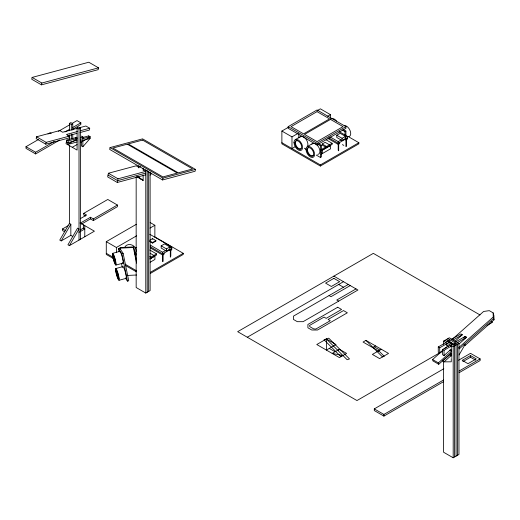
<?xml version="1.0" encoding="UTF-8"?>
<svg xmlns="http://www.w3.org/2000/svg" width="520" height="520" viewBox="0 0 520 520"><rect width="100%" height="100%" fill="white"/><g stroke="black" fill="none" stroke-linecap="round" stroke-linejoin="round"><path stroke-width="0.78" d="M32.117 77.422L31.739 79.242L41.457 84.851L98.15 69.667L98.52 67.841L88.803 62.231L32.117 77.422L41.834 83.031L98.52 67.841M41.457 84.851L41.834 83.031M77.357 128.291L62.647 132.236L59.761 130.566L36.523 136.792L36.153 138.619L45.773 144.177L69.004 137.95L69.381 136.123L66.495 134.459L77.337 131.553M45.773 144.177L46.143 142.35L69.381 136.123M77.09 137.28L66.775 140.042L66.027 143.696L77.09 150.085L77.09 127.874L78.533 127.036L80.457 128.148L80.457 239.245M77.09 141.947L67.47 144.528L68.218 140.875L77.09 138.502L75.647 137.663L75.647 138.138M79.684 127.666L85.878 126.009L89.726 128.232L89.356 130.059L80.061 132.548M110.045 147.583L109.668 149.409L162.584 179.959L195.111 171.243L195.488 169.416L142.571 138.866L110.045 147.583L162.962 178.133L195.488 169.416M138.567 167.206L136.162 165.815L108.413 173.251L107.666 176.904L117.286 182.462L145.782 174.824M117.286 182.462L118.034 178.808L145.782 171.373L143.377 169.982M162.584 179.959L162.962 178.133M61.217 240.91L70.837 224.25L69.394 223.418L59.768 240.078L61.217 240.91L70.837 235.358L70.837 224.25M69.394 245.635L79.014 228.969L77.571 228.137L67.951 244.803L69.394 245.635L94.406 231.192L80.041 222.898M459.037 355.004L464.646 345.287M120.178 249.724L119.86 248.157L120.231 247.553L133.731 246.903L136.454 260.202M136.565 263.153L133.361 247.507L133.731 246.903M81.419 141.947L81.419 145.919L82.862 146.751L90.077 138.47L90.077 136.747L88.634 135.909L82.141 137.651M150.046 175.181L151.593 173.524M452.263 339.281L483.632 311.461L489.307 310.655L493.155 312.877L493.903 315.666L494 319.807L465.192 345.351L463.905 344.611M446.927 345.287L446.927 343.616L445.484 342.784L438.269 346.95L438.269 352.222L439.712 353.054L442.566 350.526M444.847 348.504L446.557 346.99M451.321 353.106L438.731 364.273L432.959 360.938L432.582 359.548L442.774 350.506M451.074 344.708L452.849 343.129M454.63 341.556L462.325 334.731L460.882 333.899L451.262 339.456M463.437 337.974L465.212 336.401L466.654 337.233L458.959 344.058M451.262 357.37L451.262 346.119L449.82 345.287L442.598 349.453L442.598 354.725L444.041 355.557L450.885 349.486L451.262 350.883L449.82 350.051M438.731 364.273L438.353 362.882L451.549 351.182M493.155 312.877L493.253 317.018L458.868 347.51L459.238 348.901L493.63 318.409L493.526 314.275M451.262 355.466L449.82 354.634L442.598 361.029L444.041 361.862L451.262 355.466L450.762 353.606M59.677 140.036L35.62 153.927L26 148.369L26 146.705L38.37 139.562M47.989 134.004L50.05 132.815L51.207 133.484M69.394 130.728L69.394 123.428L70.837 122.597L72.761 123.708L72.761 130.052M58.435 131.306L69.433 124.956M72.183 123.37L76.993 120.595L80.841 122.817L80.841 124.481L72.592 129.246M69.394 123.428L71.318 124.54L72.761 123.708M65.032 131.944L69.16 129.565M72.592 127.576L80.841 122.817M26 146.705L35.62 152.256L54.177 141.544M77.09 127.874L79.014 128.98L80.457 128.148M67.47 144.528L77.09 138.977M72.28 147.303L77.09 144.528M80.294 142.675L90.077 137.026L88.634 135.909M85.462 216.028L83.727 215.026L83.727 213.363L107.783 199.472L117.403 205.03L117.403 206.694L93.347 220.584L90.46 218.914L81.53 224.075M64.486 231.692L62.562 230.581L62.562 228.917L68.061 225.739M80.431 218.602L86.612 215.026L83.727 213.363M80.151 223.203L90.46 217.25L93.347 218.914L117.403 205.03M80.139 229.989L83.48 228.059M79.014 232.303L84.786 228.969L83.343 228.137L83.343 224.803M288.184 126.633L317.05 109.967L345.917 126.633L345.917 128.303L317.05 144.963L288.184 128.303L288.184 126.633L317.05 143.299L345.917 126.633M348.354 136.649L358.852 142.714L358.852 143.826L320.365 166.042L281.879 143.826L281.879 131.047L288.178 127.413M317.564 110.442L320.365 108.83L330.467 114.66L330.467 118.547M113.282 258.472L106.281 254.436L106.281 241.657L136.37 224.289M281.879 131.047L291.98 136.877L298.279 133.244M327.672 116.278L330.467 114.66M295.23 139.659L300.521 136.604M106.281 241.657L116.389 247.494L136.682 235.775M149.975 228.098L154.869 225.27L154.869 236.938M295.483 146.523L291.98 148.544L291.98 136.877M307.255 146.608L312.546 143.553M135.278 248.248L136.682 247.442M149.825 240.188L152.523 238.635L155.89 240.578L155.89 241.137L152.523 243.081L149.825 241.52M336.772 135.245L340.145 133.302L345.436 136.357L345.436 138.58L342.069 140.524L336.772 137.469L336.772 135.245L342.069 138.3L345.436 136.357M322.264 143.995L326.593 146.49L326.593 147.602L322.264 145.106L322.264 143.995L325.15 142.324L329.478 144.827L329.478 145.938M149.825 240.968L152.523 242.522L155.89 240.578M317.623 144.183L320.418 145.795L321.38 145.243L321.38 156.91L320.418 157.463L316.231 155.044M342.16 130.019L344.955 131.631L345.917 131.079L345.917 135.746M325.631 147.049L322.023 149.13L322.023 150.241L332.124 144.41L332.124 143.299L326.066 139.802M326.593 146.49L332.124 143.299M320.996 149.461L322.342 150.241L330.519 145.522L330.519 148.857L321.094 154.297M329.972 136.87L338.215 141.635L341.107 139.965M345.046 137.69L347.36 136.357L347.36 139.133L345.917 139.965L344.539 139.172M347.36 138.021L338.215 143.299L328.594 137.742M161.18 245.856L164.548 243.912L169.839 246.968L169.839 249.191L166.472 251.134L161.18 248.079L161.18 245.856L166.472 248.911L169.839 246.968M345.917 139.412L346.398 139.133L346.398 146.354M149.76 256.392L151.001 257.108L156.533 253.91L156.533 255.021L149.799 258.908M150.156 258.889L154.928 256.132L154.928 259.467L150.156 262.223M150.254 245.102L162.624 252.245L165.51 250.575M170.027 247.969L171.763 246.968L171.763 249.743L170.319 250.575L168.942 249.782M171.763 248.631L162.624 253.91L150.254 246.766M170.319 250.023L170.8 249.743L170.8 256.165M281.879 142.714L320.365 164.931L358.852 142.714M150.365 272.311L183.255 253.325L183.255 254.436L150.365 273.423M136.162 177.144L136.162 287.514L145.782 293.072L150.111 290.57L150.111 172.081M247.286 337.233L343.499 281.684M348.309 284.459L293.469 316.127L293.469 319.456L297.317 321.678L303.095 321.678L357.935 290.017L333.879 276.133M350.24 285.571L330.993 296.68L329.069 295.575M356.012 288.906L336.765 300.014L338.689 301.125M381.329 349.265L372.379 354.425L379.6 358.592L388.544 353.425L365.937 340.373L363.051 342.043L378.443 350.928M372.671 347.594L375.557 345.93M443.56 344.363L443.56 341.12L449.332 337.786L458.959 343.343L458.959 454.441L453.187 457.769L443.56 452.218L443.56 361.394M446.927 341.4L449.82 339.729L449.82 342.166M438.269 346.95L439.712 347.782L446.927 343.616M448.695 342.602L449.976 341.861M452.706 340.288L462.325 334.731M450.138 343.434L451.418 342.693M455.591 341.952L465.212 336.401M452.706 344.728L455.591 343.063M442.019 351.455L356.974 400.556L237.666 331.675L373.328 253.357L479.999 314.945M442.598 349.453L444.041 350.285L451.262 346.119M457.035 342.784L466.654 337.233M487.006 325.481L492.629 322.238L491.225 321.425M443.56 341.12L453.187 346.671L458.959 343.343M443.606 381.647L383.91 416.111L374.29 410.553L374.29 408.889L443.813 368.751M458.562 360.237L470.503 353.34L480.123 358.897L480.123 360.562L459.056 372.729M470.503 355.563L462.202 360.353L467.974 363.688L476.275 358.897L470.503 355.563L470.503 357.227L462.897 361.621M374.29 408.889L383.91 414.447L443.606 379.977M459.056 371.059L480.123 358.897M337.668 350.24L340.022 349.453M377.201 351.644L378.969 351.052L384.254 356.337L382.486 356.928L365.937 340.373M119.087 251.713L118.45 248.58L119.743 248.228L123.142 253.409L128.745 280.787L127.452 281.144L125.749 278.551M112.554 253.364L119.691 251.407M118.45 248.58L121.849 253.76L123.142 253.409M115.953 265.07L123.091 263.107M115.667 268.58L122.805 266.617M119.067 280.28L126.204 278.324M80.431 130.722L89.726 128.232M67.672 135.87L76.96 133.374M80.698 137.534L82.862 136.955L82.862 146.751M77.09 140.225L67.841 142.701L66.398 141.869M80.698 139.256L90.077 136.747M80.698 140.985L90.077 138.47M139.288 167.011L140.732 166.628M145.782 173.095L117.656 180.635L108.037 175.078M150.111 173.661L151.613 173.264M119.86 248.157L133.361 247.507M127.049 275.464L136.584 275.002M444.041 361.862L451.262 361.81L451.262 358.475M343.122 129.467L345.917 131.079M339.112 131.593L347.36 136.357M342.413 144.612L343.818 145.418M327.912 138.457L338.215 144.41L339.664 143.578L339.664 142.467M318.584 143.631L321.38 145.243M321.38 153.017L322.342 153.576L322.342 150.241M304.356 148.194L306.449 149.403M447.889 338.618L457.516 344.175L457.516 455.273M446.446 339.456L448.37 340.561L448.37 342.186M454.149 343.896L456.072 345.007L456.072 456.105M449.82 341.952L454.304 344.546M445.003 340.288L454.63 345.839L454.63 456.937M470.503 357.227L475.631 360.191M446.128 344.825L448.695 346.307M338.689 284.459L343.499 287.242M81.419 136.117L82.862 136.955M143.137 175.045L143.137 180.447L136.838 176.527M66.775 140.042L68.218 140.875M432.582 359.548L438.353 362.882M108.413 173.251L118.034 178.808M36.523 136.792L46.143 142.35M374.114 346.762L379.886 350.097M150.156 222.553L154.869 225.27M154.564 236.763L183.255 253.325M149.773 234.273L171.763 246.968M329.284 348.413L335.056 351.748M150.254 247.878L162.624 255.021L164.066 254.189L164.066 253.078M149.799 250.023L156.533 253.91M150.176 253.299L153.888 255.437L153.888 256.548M150.04 257.66L151.001 258.219L151.001 257.108M134.979 253.136L136.325 253.91M134.979 254.248L136.325 255.021M106.281 253.325L113.282 257.368M125.177 264.231L136.37 270.699M62.562 228.917L65.767 230.763M125.879 265.746L136.37 271.804M70.766 235.319L72.826 236.509M137.891 176.65L143.137 180.447M137.761 176.768L141.694 179.614M136.975 176.41L140.251 178.783M493.253 317.018L494 319.807M464.815 343.96L465.192 345.351M121.849 253.76L127.452 281.144M121.485 263.445L122.291 267.358M453.187 346.671L453.187 457.769M444.041 350.285L444.041 355.557M439.712 347.782L439.712 353.054M383.91 414.447L383.91 416.111M345.917 138.853L345.917 146.633M344.955 131.631L344.955 135.519M342.069 138.3L342.069 140.524M338.696 143.578L338.696 150.8M338.215 141.635L338.215 150.274M320.418 145.795L320.418 157.463M320.365 164.931L320.365 166.042M317.05 143.299L317.05 144.963M298.772 134.076L298.772 137.969M170.319 249.47L170.319 257.244M166.472 248.911L166.472 251.134M163.105 254.189L163.105 261.411M162.624 252.245L162.624 261.69M152.523 238.635L152.523 239.194M152.523 242.522L152.523 243.081M148.668 171.288L148.668 291.408M147.225 170.502L147.225 292.24M145.782 169.708L145.782 293.072M143.137 168.103L143.137 170.417M138.808 165.601L138.808 167.921M116.389 247.494L116.389 252.161M93.347 218.914L93.347 220.584M90.46 217.25L90.46 218.914M84.786 225.635L84.786 236.75M79.014 128.98L79.014 240.078M72.761 134.816L72.761 138.781M71.318 124.54L71.318 130.091M71.318 134.062L71.318 138.821M69.394 134.778L69.394 139.646M69.394 145.321L69.394 223.983M35.62 152.256L35.62 153.927M122.681 267.026A6.123 0.897 74.6 0 1 125.424 272.422A6.123 0.897 74.6 0 1 125.626 277.947M119.567 251.817A6.123 0.897 74.6 0 1 122.31 257.212A6.123 0.897 74.6 0 1 122.512 262.73M118.885 278.512A4.764 0.696 74.6 0 1 117.143 273.683A4.764 0.696 74.6 0 1 116.695 269.698M115.772 263.302A4.764 0.696 74.6 0 1 114.036 258.472A4.764 0.696 74.6 0 1 113.581 254.488M124.683 247.488A6.123 5.226 31.3 0 1 132.178 245.102A6.123 5.226 31.3 0 1 135.824 252.48M299.832 137.248A6.123 3.536 60 0 1 305.747 138.827A6.123 3.536 60 0 1 307.333 146.575M311.857 144.19A6.123 3.536 60 0 1 318.669 147.089A6.123 3.536 60 0 1 317.772 154.434M301.151 148.811A4.764 2.75 60 0 1 296.101 145.509A4.764 2.75 60 0 1 297.089 140.348M313.716 155.259A4.764 2.75 60 0 1 308.75 153.53A4.764 2.75 60 0 1 308.418 147.505M331.305 118.833A6.123 3.536 60 0 1 336.531 121.056M344.234 125.496A6.123 3.536 60 0 1 350.149 130.741A6.123 3.536 60 0 1 348.562 136.656M317.05 111.638L291.077 126.633L303.583 133.855L329.557 118.859L317.05 111.638M330.519 119.412L304.544 134.413L317.05 141.635L343.031 126.633L330.519 119.412M333.879 278.35L325.585 283.14L331.357 286.475L339.651 281.684L333.879 278.35M337.727 307.236L307.905 324.454L307.905 327.788L311.753 330.012L317.525 330.012L347.347 312.793L343.499 310.57L328.107 319.456L330.272 320.71L315.842 329.036L313.677 328.9L309.829 326.677L309.589 325.429L324.019 317.096L326.183 318.344L341.575 309.459L337.727 307.236M326.397 338.969L316.778 344.526L339.385 357.578L346.6 353.412L339.385 349.245L332.169 353.412L342.947 355.524L340.594 356.31L324.038 339.755L328.75 338.182L349.505 358.937L347.146 359.723L326.397 338.969L326.397 350.077L336.018 344.526L326.397 338.969M127.283 144.183L112.879 148.044L162.91 176.924L177.314 173.069L127.283 144.183M142.617 140.075L128.213 143.936L178.243 172.816L192.647 168.961L142.617 140.075M116.044 271.661A4.764 0.696 74.6 0 0 118.502 278.993A4.764 0.696 74.6 0 0 117.552 272.636A4.764 0.696 74.6 0 0 116.044 271.661M115.667 270.868A6.123 0.897 74.6 0 0 118.827 280.293A6.123 0.897 74.6 0 0 117.605 272.129A6.123 0.897 74.6 0 0 115.667 270.868M112.931 256.451A4.764 0.696 74.6 0 0 115.388 263.776A4.764 0.696 74.6 0 0 114.439 257.426A4.764 0.696 74.6 0 0 112.931 256.451M112.554 255.658A6.123 0.897 74.6 0 0 115.713 265.083A6.123 0.897 74.6 0 0 114.491 256.919A6.123 0.897 74.6 0 0 112.554 255.658M294.925 143.019A4.764 2.75 60 0 0 299.975 149.305A4.764 2.75 60 0 0 299.975 142.571A4.764 2.75 60 0 0 294.925 143.019M293.963 142.467A6.123 3.536 60 0 0 300.456 150.547A6.123 3.536 60 0 0 300.456 141.882A6.123 3.536 60 0 0 293.963 142.467M306.95 149.962A4.764 2.75 60 0 0 312 156.247A4.764 2.75 60 0 0 312 149.513A4.764 2.75 60 0 0 306.95 149.962M305.988 149.409A6.123 3.536 60 0 0 312.481 157.488A6.123 3.536 60 0 0 312.481 148.831A6.123 3.536 60 0 0 305.988 149.409"/></g></svg>
